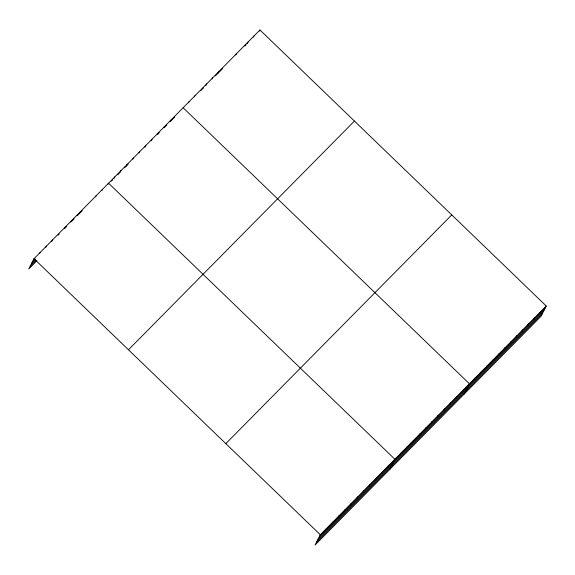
<?xml version="1.0" encoding="UTF-8"?>
<svg xmlns="http://www.w3.org/2000/svg" width="575" height="575" viewBox="0 0 575 575"><rect width="100%" height="100%" fill="white"/><g stroke="black" fill="none" stroke-linecap="round" stroke-linejoin="round"><path stroke-width="0.86" d="M546.25 306.008L320.304 534.736L315.05 545.035L541.003 316.315L546.25 306.008L259.95 29.965L33.997 258.685L28.75 268.992L36.829 260.813M39.646 253.51L40.214 252.396M45.856 247.221L46.424 246.107M51.786 241.486L52.641 239.818M64.501 228.354L65.068 227.233M70.711 222.058L71.278 220.944M76.928 215.769L77.496 214.655M95.565 196.902L96.133 195.787M101.782 190.612L102.35 189.498M107.992 184.323L108.56 183.209L394.867 459.253L389.613 469.559M113.922 178.588L114.777 176.913M120.987 170.624L120.139 172.299L117.652 174.814M126.349 166.01L127.204 164.335M132.847 159.16L133.414 158.046M139.064 152.871L139.632 151.757M144.993 147.143L145.842 145.468M151.203 140.853L152.059 139.179M163.918 127.715L164.486 126.601M170.128 121.426L170.696 120.304M188.471 102.86L189.038 101.746M194.379 96.88L194.947 95.766M205.915 85.474L206.763 83.799M212.103 78.933L212.671 77.819M217.731 73.507L218.586 71.839M235.743 55.006L236.311 53.892M247.279 43.599L248.127 41.925M253.474 37.059L254.042 35.945M259.382 31.079L259.95 29.965M325.666 530.114L326.514 528.447M331.876 523.825L332.731 522.15M338.093 517.536L338.941 515.861M344.303 511.247L345.158 509.572M350.52 504.958L351.368 503.283M356.73 498.669L357.585 496.994M362.947 492.38L363.795 490.705M369.157 486.091L370.012 484.416M375.374 479.802L376.223 478.127M381.584 473.505L382.44 471.838M387.802 467.216L388.65 465.542M400.229 454.638L401.077 452.963M406.439 448.349L407.294 446.674M412.656 442.06L413.504 440.385M418.866 435.771L419.721 434.096M425.083 429.482L425.931 427.807M431.293 423.193L432.148 421.518M437.51 416.897L438.358 415.229M443.72 410.607L444.576 408.933M449.938 404.318L450.786 402.644M456.147 398.029L457.003 396.355M462.365 391.74L463.213 390.066M464.176 394.083L469.43 383.777L183.123 107.726M474.483 379.471L475.338 377.797M480.391 373.484L481.246 371.809M486.306 367.504L487.154 365.829M492.214 361.524L493.062 359.849M498.122 355.537L498.978 353.869M504.031 349.557L504.886 347.882M509.939 343.577L510.794 341.902M515.847 337.597L516.702 335.922M521.762 331.61L522.61 329.942M527.67 325.63L528.518 323.955M533.578 319.65L534.434 317.975M539.487 313.67L540.342 311.995M33.149 260.36L35.01 258.47M58.003 235.197L59.247 233.939M64.838 228.282L66.7 226.392M71.674 221.361L74.161 218.845M77.884 215.072L82.232 210.666M111.442 181.103L112.678 179.846M124.487 167.9L128.218 164.119M157.421 134.557L159.282 132.674M164.256 127.643L166.743 125.127M170.466 121.354L174.814 116.948M200.596 90.857L203.55 87.867M215.366 75.9L222.46 68.727M244.914 45.993L246.093 44.792M31.697 263.206L35.427 259.433M30.202 266.139L35.794 260.482M128.477 349.78L354.43 121.059M225.824 443.634L451.77 214.913M319.448 536.403L545.395 307.683M317.997 539.257L543.943 310.536M316.502 542.189L542.448 313.468M33.997 258.685L320.304 534.736"/></g></svg>
